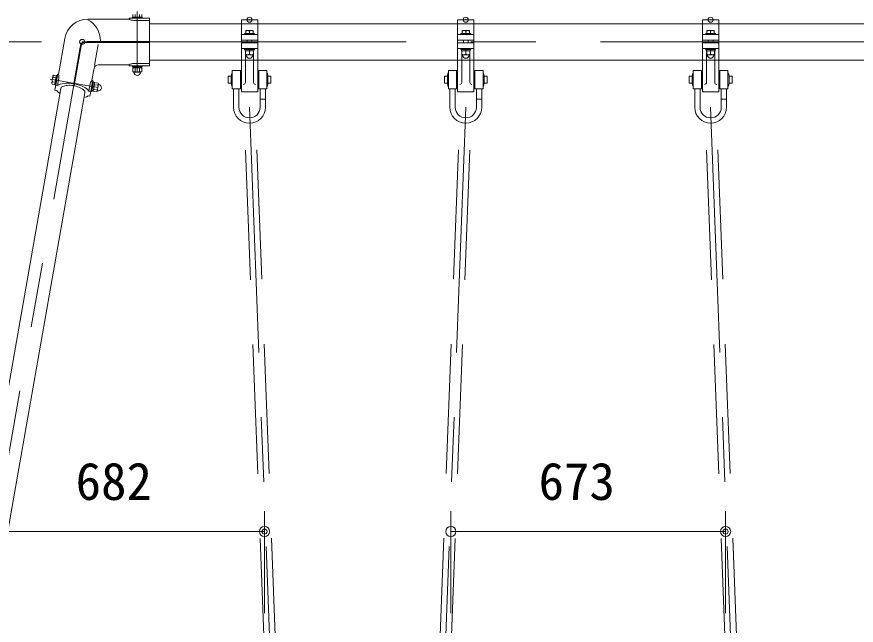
# Model space of a CAD drawing. Units: millimetres, scale not verified. Extents: x 0 to 420, y -14 to 311.
# Drawn here: x 49.28 to 90.42, y 75.62 to 105.44 of the extents above; entities that cross this region are included whole.
import ezdxf
from ezdxf.enums import TextEntityAlignment as Align

# ---------------------------------------------------------------- set-up
doc = ezdxf.new("R2010")
doc.units = ezdxf.units.MM
doc.header["$LTSCALE"] = 0.5
doc.header["$PDMODE"] = 32
doc.header["$PDSIZE"] = 0.25
doc.linetypes.add('USER1', pattern=[19.05, 12.7, -6.35])
doc.linetypes.add('USER3', pattern=[50.8, 31.75, -6.35, 6.35, -6.35])
doc.layers.add('LY_5', color=2, linetype='Continuous', lineweight=18)
doc.layers.add('LY_6', color=7, linetype='Continuous', lineweight=0)
doc.styles.add('ＭＳ ゴシック', font='')
doc.styles.get('ＭＳ ゴシック').set_extended_font_data('MS Gothic')

# ---------------------------------------------------------------- blocks, each defined once
blk = doc.blocks.new('-022-_DOTBLANK')
at = {"color": 7, "linetype": 'Continuous', "lineweight": 0}
blk.add_line((-0.5, 0), (-1, 0), dxfattribs=at)
blk.add_circle((0, 0), 0.5, dxfattribs=at)

msp = doc.modelspace()

# ---------------------------------------------------------------- linework, layer by layer
at = {"layer": 'LY_5', "color": 7, "lineweight": 0}
for p, q in [((54.7883, 105.3269), (52.7693, 105.3269)), ((54.7883, 105.3719), (55.7883, 105.3719)), ((54.7883, 105.3269), (54.7883, 105.3719)), ((55.7883, 104.2269), (55.7883, 105.3719)), ((55.7883, 105.0969), (60.2883, 105.0969)), ((61.0883, 105.0969), (70.8883, 105.0969)), ((71.6883, 105.0969), (82.8883, 105.0969)), ((83.6883, 105.0969), (93.4883, 105.0969)), ((51.322, 102.615), (51.6319, 104.3725)), ((55.7883, 103.0399), (55.7883, 104.1849)), ((55.7883, 103.3149), (60.2883, 103.3149)), ((61.0883, 103.3149), (70.8883, 103.3149)), ((71.6883, 103.3149), (82.8883, 103.3149)), ((83.6883, 103.3149), (93.4883, 103.3149)), ((52.9666, 102.325), (53.0715, 102.9197)), ((54.7883, 103.0849), (53.2684, 103.0849)), ((54.7883, 103.0399), (54.7883, 103.0849)), ((55.7883, 103.0399), (54.7883, 103.0399)), ((51.1873, 102.0817), (51.2826, 102.6219)), ((51.2826, 102.6219), (51.322, 102.615)), ((51.1461, 101.8478), (51.1873, 102.0817)), ((51.1873, 102.0817), (51.2786, 102.0656)), ((51.3372, 102.1016), (51.2786, 102.0656)), ((51.411, 102.1315), (51.3372, 102.1016)), ((51.4984, 102.1547), (51.411, 102.1315)), ((51.5976, 102.1707), (51.4984, 102.1547)), ((51.7065, 102.1791), (51.5976, 102.1707)), ((51.8231, 102.1799), (51.7065, 102.1791)), ((51.9447, 102.1729), (51.8231, 102.1799)), ((52.069, 102.1584), (51.9447, 102.1729)), ((52.2302, 102.1226), (52.1084, 102.1514)), ((52.3469, 102.0875), (52.2302, 102.1226)), ((52.4562, 102.0469), (52.3469, 102.0875)), ((52.5557, 102.0017), (52.4562, 102.0469)), ((52.9107, 101.7778), (53.006, 102.318)), ((52.9666, 102.325), (53.006, 102.318)), ((41.6731, 46.5692), (51.4326, 101.9179)), ((42.8648, 46.3591), (52.6242, 101.7077)), ((51.1461, 101.8478), (51.2374, 101.8317)), ((51.2374, 101.8317), (51.2998, 101.7583)), ((51.2998, 101.7583), (51.3918, 101.6866)), ((52.6434, 101.9528), (52.5557, 102.0017)), ((52.7176, 101.9011), (52.6434, 101.9528)), ((52.7767, 101.8478), (52.7176, 101.9011)), ((52.8194, 101.7939), (52.7767, 101.8478)), ((52.8194, 101.7939), (52.9107, 101.7778)), ((52.8695, 101.5439), (52.9107, 101.7778)), ((52.5834, 101.4765), (52.6944, 101.5124)), ((52.6944, 101.5124), (52.7782, 101.56)), ((52.7782, 101.56), (52.8695, 101.5439))]:
    msp.add_line(p, q, dxfattribs=at)
at = {"layer": 'LY_5'}
for p, q in [((54.7883, 105.3269), (54.7932, 105.3159)), ((54.9483, 105.3719), (54.9483, 105.4219)), ((54.9483, 105.4219), (55.4283, 105.4219)), ((54.9483, 105.3719), (55.4283, 105.3719)), ((54.9689, 105.4219), (54.9689, 105.5592)), ((54.9689, 105.4219), (55.4077, 105.4219)), ((55.0786, 105.4219), (55.0786, 105.5592)), ((55.298, 105.4219), (55.298, 105.5592)), ((55.4077, 105.4219), (55.4077, 105.5592)), ((55.4283, 105.4219), (55.4283, 105.3719)), ((54.7932, 105.3159), (54.8079, 105.305)), ((54.8079, 105.305), (54.8319, 105.2948)), ((54.8319, 105.2948), (54.8647, 105.2853)), ((54.8647, 105.2853), (54.9055, 105.2769)), ((54.9055, 105.2769), (54.9532, 105.2696)), ((54.9532, 105.2696), (55.0067, 105.2638)), ((55.0067, 105.2638), (55.0647, 105.2596)), ((55.0647, 105.2596), (55.1257, 105.257)), ((55.1257, 105.257), (55.1883, 105.2561)), ((55.7883, 105.2561), (55.1883, 105.2561)), ((60.2883, 105.2969), (60.2883, 101.7549)), ((60.2883, 105.2969), (61.0883, 105.2969)), ((61.0883, 105.2969), (61.0883, 101.7549)), ((70.8883, 105.2969), (70.8883, 101.7549)), ((70.8883, 105.2969), (71.6883, 105.2969)), ((71.6883, 105.2969), (71.6883, 101.7549)), ((82.8883, 105.2969), (82.8883, 101.7549)), ((82.8883, 105.2969), (83.6883, 105.2969)), ((83.6883, 105.2969), (83.6883, 101.7549)), ((60.2883, 104.5669), (61.0883, 104.5669)), ((60.4483, 104.5669), (60.4483, 104.6169)), ((60.4483, 104.6169), (60.9283, 104.6169)), ((60.4483, 104.5669), (60.9283, 104.5669)), ((60.5083, 104.7569), (60.5183, 104.7669)), ((60.5083, 104.7569), (60.5083, 104.6169)), ((60.8683, 104.6169), (60.5083, 104.6169)), ((60.8583, 104.7669), (60.5183, 104.7669)), ((60.6883, 104.6169), (60.6883, 104.7442)), ((60.8683, 104.7569), (60.8583, 104.7669)), ((60.8683, 104.7569), (60.8683, 104.6169)), ((60.9283, 104.6169), (60.9283, 104.5669)), ((70.8883, 104.5669), (71.6883, 104.5669)), ((71.0483, 104.5669), (71.0483, 104.6169)), ((71.0483, 104.6169), (71.5283, 104.6169)), ((71.0483, 104.5669), (71.5283, 104.5669)), ((71.1083, 104.7569), (71.1183, 104.7669)), ((71.1083, 104.7569), (71.1083, 104.6169)), ((71.4683, 104.6169), (71.1083, 104.6169)), ((71.4583, 104.7669), (71.1183, 104.7669)), ((71.2883, 104.6169), (71.2883, 104.7442)), ((71.4683, 104.7569), (71.4583, 104.7669)), ((71.4683, 104.7569), (71.4683, 104.6169)), ((71.5283, 104.6169), (71.5283, 104.5669)), ((82.8883, 104.5669), (83.6883, 104.5669)), ((83.0483, 104.5669), (83.0483, 104.6169)), ((83.0483, 104.6169), (83.5283, 104.6169)), ((83.0483, 104.5669), (83.5283, 104.5669)), ((83.1083, 104.7569), (83.1183, 104.7669)), ((83.1083, 104.7569), (83.1083, 104.6169)), ((83.4683, 104.6169), (83.1083, 104.6169)), ((83.4583, 104.7669), (83.1183, 104.7669)), ((83.2883, 104.6169), (83.2883, 104.7442)), ((83.4683, 104.7569), (83.4583, 104.7669)), ((83.4683, 104.7569), (83.4683, 104.6169)), ((83.5283, 104.6169), (83.5283, 104.5669)), ((55.7883, 104.1849), (52.6348, 104.1849)), ((55.7883, 104.2269), (52.7107, 104.2269)), ((60.2883, 104.2869), (61.0883, 104.2869)), ((60.2883, 104.1649), (61.0883, 104.1649)), ((60.5683, 104.2869), (60.5683, 104.1649)), ((60.8083, 104.2869), (60.8083, 104.1649)), ((70.8883, 104.2869), (71.6883, 104.2869)), ((70.8883, 104.1649), (71.6883, 104.1649)), ((71.1683, 104.2869), (71.1683, 104.1649)), ((71.4083, 104.2869), (71.4083, 104.1649)), ((82.8883, 104.2869), (83.6883, 104.2869)), ((82.8883, 104.1649), (83.6883, 104.1649)), ((83.1683, 104.2869), (83.1683, 104.1649)), ((83.4083, 104.2869), (83.4083, 104.1649)), ((52.0532, 102.0684), (52.3857, 103.9542)), ((52.0926, 102.0614), (52.4378, 104.0197)), ((53.0949, 103.0526), (53.2747, 104.0726)), ((60.2883, 103.8849), (61.0883, 103.8849)), ((60.4483, 103.8349), (60.4483, 103.8849)), ((60.4483, 103.8849), (60.9283, 103.8849)), ((60.4483, 103.8349), (60.9283, 103.8349)), ((60.4733, 103.8349), (60.4733, 103.7749)), ((60.4733, 103.8349), (60.9033, 103.8349)), ((60.4733, 103.7749), (60.9033, 103.7749)), ((60.4883, 103.7849), (60.4883, 102.2208)), ((60.4983, 103.7749), (60.8783, 103.7749)), ((60.4983, 103.7749), (60.4983, 103.5807)), ((60.685, 103.7749), (60.6689, 103.8349)), ((60.6883, 103.7749), (60.6883, 103.5977)), ((60.7077, 103.7749), (60.6917, 103.8349)), ((60.8783, 103.7749), (60.8783, 103.5807)), ((60.8883, 103.7849), (60.8883, 102.2208)), ((60.9033, 103.8349), (60.9033, 103.7749)), ((60.9283, 103.8849), (60.9283, 103.8349)), ((70.8883, 103.8849), (71.6883, 103.8849)), ((71.0483, 103.8349), (71.0483, 103.8849)), ((71.0483, 103.8849), (71.5283, 103.8849)), ((71.0483, 103.8349), (71.5283, 103.8349)), ((71.0733, 103.8349), (71.0733, 103.7749)), ((71.0733, 103.8349), (71.5033, 103.8349)), ((71.0733, 103.7749), (71.5033, 103.7749)), ((71.0883, 103.7849), (71.0883, 102.2208)), ((71.0983, 103.7749), (71.4783, 103.7749)), ((71.0983, 103.7749), (71.0983, 103.5807)), ((71.285, 103.7749), (71.2689, 103.8349)), ((71.2883, 103.7749), (71.2883, 103.5977)), ((71.3077, 103.7749), (71.2917, 103.8349)), ((71.4783, 103.7749), (71.4783, 103.5807)), ((71.4883, 103.7849), (71.4883, 102.2208)), ((71.5033, 103.8349), (71.5033, 103.7749)), ((71.5283, 103.8849), (71.5283, 103.8349)), ((82.8883, 103.8849), (83.6883, 103.8849)), ((83.0483, 103.8349), (83.0483, 103.8849)), ((83.0483, 103.8849), (83.5283, 103.8849)), ((83.0483, 103.8349), (83.5283, 103.8349)), ((83.0733, 103.8349), (83.0733, 103.7749)), ((83.0733, 103.8349), (83.5033, 103.8349)), ((83.0733, 103.7749), (83.5033, 103.7749)), ((83.0883, 103.7849), (83.0883, 102.2208)), ((83.0983, 103.7749), (83.4783, 103.7749)), ((83.0983, 103.7749), (83.0983, 103.5807)), ((83.285, 103.7749), (83.2689, 103.8349)), ((83.2883, 103.7749), (83.2883, 103.5977)), ((83.3077, 103.7749), (83.2917, 103.8349)), ((83.4783, 103.7749), (83.4783, 103.5807)), ((83.4883, 103.7849), (83.4883, 102.2208)), ((83.5033, 103.8349), (83.5033, 103.7749)), ((83.5283, 103.8849), (83.5283, 103.8349)), ((60.4983, 103.5807), (60.5083, 103.5749)), ((60.5083, 103.5749), (60.8683, 103.5749)), ((60.5283, 103.5649), (60.5283, 103.5749)), ((60.8483, 103.5649), (60.8483, 103.5749)), ((60.8783, 103.5807), (60.8683, 103.5749)), ((71.0983, 103.5807), (71.1083, 103.5749)), ((71.1083, 103.5749), (71.4683, 103.5749)), ((71.1283, 103.5649), (71.1283, 103.5749)), ((71.4483, 103.5649), (71.4483, 103.5749)), ((71.4783, 103.5807), (71.4683, 103.5749)), ((83.0983, 103.5807), (83.1083, 103.5749)), ((83.1083, 103.5749), (83.4683, 103.5749)), ((83.1283, 103.5649), (83.1283, 103.5749)), ((83.4483, 103.5649), (83.4483, 103.5749)), ((83.4783, 103.5807), (83.4683, 103.5749)), ((54.7883, 103.0849), (54.7911, 103.0933)), ((54.7911, 103.0933), (54.7994, 103.1015)), ((54.7994, 103.1015), (54.813, 103.1094)), ((54.813, 103.1094), (54.8319, 103.1171)), ((54.8319, 103.1171), (54.8557, 103.1243)), ((54.8557, 103.1243), (54.8842, 103.1309)), ((54.8842, 103.1309), (54.9168, 103.1369)), ((54.9168, 103.1369), (54.9532, 103.1422)), ((54.9483, 102.9899), (54.9483, 103.0399)), ((54.9483, 103.0399), (55.4283, 103.0399)), ((54.9483, 102.9899), (55.4283, 102.9899)), ((54.9532, 103.1422), (54.9929, 103.1467)), ((54.9689, 102.9299), (54.9689, 102.7527)), ((54.9689, 102.9299), (55.4077, 102.9299)), ((54.9733, 102.9899), (54.9733, 102.9299)), ((54.9733, 102.9899), (55.4033, 102.9899)), ((54.9733, 102.9299), (55.4033, 102.9299)), ((54.9929, 103.1467), (55.0352, 103.1504)), ((55.0352, 103.1504), (55.0797, 103.1531)), ((55.0786, 102.9299), (55.0786, 102.7527)), ((55.0797, 103.1531), (55.1257, 103.1549)), ((55.1257, 103.1549), (55.1569, 103.1555)), ((55.1569, 103.1555), (55.1883, 103.1558)), ((55.185, 102.9299), (55.1689, 102.9899)), ((55.7883, 103.1558), (55.1883, 103.1558)), ((55.2077, 102.9299), (55.1917, 102.9899)), ((55.298, 102.9299), (55.298, 102.7527)), ((55.4033, 102.9899), (55.4033, 102.9299)), ((55.4077, 102.9299), (55.4077, 102.7527)), ((55.4283, 103.0399), (55.4283, 102.9899)), ((50.9924, 102.1857), (51.0549, 102.5402)), ((51.0842, 102.5751), (51.0549, 102.5402)), ((51.2003, 102.4432), (51.0651, 102.467)), ((51.2193, 102.5512), (51.0842, 102.5751)), ((51.1396, 102.0988), (51.2229, 102.5715)), ((51.1432, 102.1191), (51.2193, 102.5512)), ((51.1888, 102.0901), (51.2722, 102.5628)), ((51.2229, 102.5715), (51.2722, 102.5628)), ((54.9689, 102.7527), (55.0083, 102.7299)), ((55.0083, 102.7299), (55.3683, 102.7299)), ((55.0283, 102.7199), (55.0283, 102.7299)), ((55.3483, 102.7199), (55.3483, 102.7299)), ((55.4077, 102.7527), (55.3683, 102.7299)), ((59.6383, 102.5249), (59.6383, 102.1849)), ((59.7831, 102.5249), (59.6383, 102.5249)), ((59.7832, 102.5245), (59.8138, 102.672)), ((59.7832, 102.5245), (59.7832, 102.1853)), ((59.8138, 102.672), (59.8383, 102.6669)), ((59.8383, 102.8049), (59.8383, 101.9049)), ((59.8383, 102.8049), (60.2383, 102.8049)), ((59.8383, 102.6669), (59.8383, 102.043)), ((60.2383, 102.8049), (60.2383, 101.9049)), ((60.2883, 102.5249), (60.2383, 102.5249)), ((61.1383, 102.5249), (61.0881, 102.5249)), ((61.1383, 102.8049), (61.1383, 101.9049)), ((61.5383, 102.8049), (61.1383, 102.8049)), ((61.5383, 102.8049), (61.5383, 101.9049)), ((61.5628, 102.672), (61.5383, 102.6669)), ((61.5383, 102.6669), (61.5383, 102.043)), ((61.5935, 102.5245), (61.5628, 102.672)), ((61.7383, 102.5249), (61.5934, 102.5249)), ((61.5935, 102.5245), (61.5935, 102.1853)), ((61.7383, 102.1849), (61.7383, 102.5249)), ((70.2383, 102.5249), (70.2383, 102.1849)), ((70.3831, 102.5249), (70.2383, 102.5249)), ((70.3832, 102.5245), (70.4138, 102.672)), ((70.3832, 102.5245), (70.3832, 102.1853)), ((70.4138, 102.672), (70.4383, 102.6669)), ((70.4383, 102.8049), (70.4383, 101.9049)), ((70.4383, 102.8049), (70.8383, 102.8049)), ((70.4383, 102.6669), (70.4383, 102.043)), ((70.8383, 102.8049), (70.8383, 101.9049)), ((70.8883, 102.5249), (70.8383, 102.5249)), ((71.7383, 102.5249), (71.6881, 102.5249)), ((71.7383, 102.8049), (71.7383, 101.9049)), ((72.1383, 102.8049), (71.7383, 102.8049)), ((72.1383, 102.8049), (72.1383, 101.9049)), ((72.1628, 102.672), (72.1383, 102.6669)), ((72.1383, 102.6669), (72.1383, 102.043)), ((72.1935, 102.5245), (72.1628, 102.672)), ((72.3383, 102.5249), (72.1934, 102.5249)), ((72.1935, 102.5245), (72.1935, 102.1853)), ((72.3383, 102.1849), (72.3383, 102.5249)), ((82.2383, 102.5249), (82.2383, 102.1849)), ((82.3831, 102.5249), (82.2383, 102.5249)), ((82.3832, 102.5245), (82.4138, 102.672)), ((82.3832, 102.5245), (82.3832, 102.1853)), ((82.4138, 102.672), (82.4383, 102.6669)), ((82.4383, 102.8049), (82.4383, 101.9049)), ((82.4383, 102.8049), (82.8383, 102.8049)), ((82.4383, 102.6669), (82.4383, 102.043)), ((82.8383, 102.8049), (82.8383, 101.9049)), ((82.8883, 102.5249), (82.8383, 102.5249)), ((83.7383, 102.5249), (83.6881, 102.5249)), ((83.7383, 102.8049), (83.7383, 101.9049)), ((84.1383, 102.8049), (83.7383, 102.8049)), ((84.1383, 102.8049), (84.1383, 101.9049)), ((84.1628, 102.672), (84.1383, 102.6669)), ((84.1383, 102.6669), (84.1383, 102.043)), ((84.1935, 102.5245), (84.1628, 102.672)), ((84.3383, 102.5249), (84.1934, 102.5249)), ((84.1935, 102.5245), (84.1935, 102.1853)), ((84.3383, 102.1849), (84.3383, 102.5249)), ((51.008, 102.1429), (50.9924, 102.1857)), ((51.1432, 102.1191), (51.008, 102.1429)), ((51.1622, 102.2271), (51.027, 102.251)), ((51.1888, 102.0901), (51.1396, 102.0988)), ((51.2786, 102.0656), (51.3424, 102.4273)), ((51.5812, 102.0452), (51.5352, 102.0269)), ((51.6342, 102.0601), (51.5812, 102.0452)), ((51.6936, 102.0714), (51.6342, 102.0601)), ((51.7585, 102.0787), (51.6936, 102.0714)), ((51.8279, 102.0821), (51.7585, 102.0787)), ((51.9009, 102.0815), (51.8279, 102.0821)), ((51.9763, 102.0769), (51.9009, 102.0815)), ((52.0532, 102.0684), (51.9763, 102.0769)), ((52.1841, 102.0387), (52.0926, 102.0614)), ((52.2713, 102.0112), (52.1841, 102.0387)), ((52.8194, 101.7939), (52.8832, 102.1556)), ((52.9122, 101.7862), (52.9956, 102.259)), ((52.9615, 101.7776), (53.0448, 102.2503)), ((52.9658, 101.8022), (53.0405, 102.2257)), ((52.9956, 102.259), (53.0448, 102.2503)), ((53.0241, 101.7874), (53.1003, 102.2196)), ((53.0249, 101.7918), (53.0996, 102.2152)), ((53.0405, 102.2257), (53.0996, 102.2152)), ((53.0813, 102.1115), (53.2558, 102.0808)), ((53.1003, 102.2196), (53.2749, 102.1888)), ((53.2279, 101.7915), (53.2905, 102.146)), ((53.2749, 102.1888), (53.2905, 102.146)), ((53.2968, 102.1246), (53.287, 102.1263)), ((59.6383, 102.1849), (59.7831, 102.1849)), ((59.7832, 102.1853), (59.8138, 102.0379)), ((59.8138, 102.0379), (59.8383, 102.043)), ((60.2383, 102.1849), (60.2883, 102.1849)), ((61.0881, 102.1849), (61.1383, 102.1849)), ((61.5628, 102.0379), (61.5383, 102.043)), ((61.5935, 102.1853), (61.5628, 102.0379)), ((61.5934, 102.1849), (61.7383, 102.1849)), ((70.2383, 102.1849), (70.3831, 102.1849)), ((70.3832, 102.1853), (70.4138, 102.0379)), ((70.4138, 102.0379), (70.4383, 102.043)), ((70.8383, 102.1849), (70.8883, 102.1849)), ((71.6881, 102.1849), (71.7383, 102.1849)), ((72.1628, 102.0379), (72.1383, 102.043)), ((72.1935, 102.1853), (72.1628, 102.0379)), ((72.1934, 102.1849), (72.3383, 102.1849)), ((82.2383, 102.1849), (82.3831, 102.1849)), ((82.3832, 102.1853), (82.4138, 102.0379)), ((82.4138, 102.0379), (82.4383, 102.043)), ((82.8383, 102.1849), (82.8883, 102.1849)), ((83.6881, 102.1849), (83.7383, 102.1849)), ((84.1628, 102.0379), (84.1383, 102.043)), ((84.1935, 102.1853), (84.1628, 102.0379)), ((84.1934, 102.1849), (84.3383, 102.1849)), ((51.4333, 101.9212), (51.4326, 101.9179)), ((51.434, 101.9246), (51.4333, 101.9212)), ((51.4461, 101.9538), (51.434, 101.9246)), ((51.4672, 101.9808), (51.4461, 101.9538)), ((51.497, 102.0053), (51.4672, 101.9808)), ((51.5352, 102.0269), (51.497, 102.0053)), ((52.3522, 101.9796), (52.2713, 102.0112)), ((52.4253, 101.9446), (52.3522, 101.9796)), ((52.4888, 101.9069), (52.4253, 101.9446)), ((52.5414, 101.8673), (52.4888, 101.9069)), ((52.582, 101.8267), (52.5414, 101.8673)), ((52.6097, 101.786), (52.582, 101.8267)), ((52.6239, 101.7461), (52.6097, 101.786)), ((52.6242, 101.7077), (52.6239, 101.7461)), ((52.9615, 101.7776), (52.9122, 101.7862)), ((52.9658, 101.8022), (53.0249, 101.7918)), ((53.0617, 102.0002), (52.9998, 101.9948)), ((53.0656, 102.0226), (53.0037, 102.0172)), ((53.0241, 101.7874), (53.1987, 101.7567)), ((53.0432, 101.8955), (53.2177, 101.8647)), ((53.1987, 101.7567), (53.2279, 101.7915)), ((53.2413, 101.8095), (53.2314, 101.8112)), ((59.8383, 101.9049), (60.2383, 101.9049)), ((59.9083, 101.9049), (59.9083, 101.0049)), ((60.1683, 101.9049), (60.1683, 101.0049)), ((60.2883, 101.7549), (61.0883, 101.7549)), ((61.5383, 101.9049), (61.1383, 101.9049)), ((61.2083, 101.9049), (61.2083, 101.3249)), ((61.4683, 101.9049), (61.4683, 101.3249)), ((70.4383, 101.9049), (70.8383, 101.9049)), ((70.5083, 101.9049), (70.5083, 101.0049)), ((70.7683, 101.9049), (70.7683, 101.0049)), ((70.8883, 101.7549), (71.6883, 101.7549)), ((72.1383, 101.9049), (71.7383, 101.9049)), ((71.8083, 101.9049), (71.8083, 101.3249)), ((72.0683, 101.9049), (72.0683, 101.3249)), ((82.4383, 101.9049), (82.8383, 101.9049)), ((82.5083, 101.9049), (82.5083, 101.0049)), ((82.7683, 101.9049), (82.7683, 101.0049)), ((82.8883, 101.7549), (83.6883, 101.7549)), ((84.1383, 101.9049), (83.7383, 101.9049)), ((83.8083, 101.9049), (83.8083, 101.3249)), ((84.0683, 101.9049), (84.0683, 101.3249)), ((61.2083, 101.4049), (61.4683, 101.4049)), ((61.2083, 101.0049), (61.2083, 101.3249)), ((61.4683, 101.0049), (61.4683, 101.3249)), ((71.8083, 101.4049), (72.0683, 101.4049)), ((71.8083, 101.0049), (71.8083, 101.3249)), ((72.0683, 101.0049), (72.0683, 101.3249)), ((83.8083, 101.4049), (84.0683, 101.4049)), ((83.8083, 101.0049), (83.8083, 101.3249)), ((84.0683, 101.0049), (84.0683, 101.3249))]:
    msp.add_line(p, q, dxfattribs=at)
at = {"layer": 'LY_5', "color": 7, "linetype": 'USER3', "lineweight": 0}
for p, q in [((55.1883, 102.7059), (55.1883, 105.7059)), ((42.2689, 46.4641), (52.444, 104.1697)), ((52.4883, 104.2059), (102.0883, 104.2059)), ((50.9104, 102.3829), (53.274, 101.9662)), ((62.1034, 63.6069), (60.6883, 101.0049)), ((69.8732, 63.6069), (71.2883, 101.0049)), ((84.7034, 63.6069), (83.2883, 101.0049))]:
    msp.add_line(p, q, dxfattribs=at)
at = {"layer": 'LY_5', "color": 7, "linetype": 'USER1', "lineweight": 0}
for p, q in [((60.2883, 105.0969), (61.0883, 105.0969)), ((70.8883, 105.0969), (71.6883, 105.0969)), ((82.8883, 105.0969), (83.6883, 105.0969)), ((60.2883, 103.3149), (61.0883, 103.3149)), ((70.8883, 103.3149), (71.6883, 103.3149)), ((82.8883, 103.3149), (83.6883, 103.3149)), ((61.8085, 63.9953), (60.4085, 100.9943)), ((62.3681, 64.0165), (60.9681, 101.0155)), ((69.6085, 64.0165), (71.0085, 101.0155)), ((70.1681, 63.9953), (71.5681, 100.9943)), ((84.4085, 63.9953), (83.0085, 100.9943)), ((84.9681, 64.0165), (83.5681, 101.0155))]:
    msp.add_line(p, q, dxfattribs=at)
at = {"layer": 'LY_5', "color": 7, "lineweight": 0}
for centre, radius in [((52.7693, 104.1719), 1.155), ((53.2684, 102.8849), 0.2)]:
    msp.add_arc(centre, radius, 90, 170, dxfattribs=at)
at = {"layer": 'LY_5'}
for centre, radius, start, end in [((52.2277, 104.2674), 1.155, 359.97487, 61.96716), ((60.5983, 104.5147), 0.2465, 68.58229, 111.41755), ((60.7783, 104.5147), 0.2465, 68.58243, 111.41757), ((71.1983, 104.5147), 0.2465, 68.58229, 111.41755), ((71.3783, 104.5147), 0.2465, 68.58243, 111.41757), ((83.1983, 104.5147), 0.2465, 68.58229, 111.41755), ((83.3783, 104.5147), 0.2465, 68.58243, 111.41757), ((52.7107, 103.8969), 0.33, 90, 170), ((52.6348, 103.9849), 0.2, 90, 170), ((60.3883, 103.7849), 0.1, 0, 90), ((60.9883, 103.7849), 0.1, 90, 180), ((70.9883, 103.7849), 0.1, 0, 90), ((71.5883, 103.7849), 0.1, 90, 180), ((82.9883, 103.7849), 0.1, 0, 90), ((83.5883, 103.7849), 0.1, 90, 180), ((60.5933, 103.8551), 0.2744, 249.74445, 290.25555), ((60.6883, 103.5649), 0.16, 180, 0), ((60.7833, 103.8551), 0.2744, 249.74445, 290.25555), ((71.1933, 103.8551), 0.2744, 249.74445, 290.25555), ((71.2883, 103.5649), 0.16, 180, 0), ((71.3833, 103.8551), 0.2744, 249.74445, 290.25555), ((83.1933, 103.8551), 0.2744, 249.74445, 290.25555), ((83.2883, 103.5649), 0.16, 180, 0), ((83.3833, 103.8551), 0.2744, 249.74445, 290.25555), ((51.2954, 102.315), 0.2759, 146.57346, 193.42654), ((51.1682, 102.5046), 0.1097, 140.00001, 199.99999), ((50.9862, 102.4835), 0.3606, 351.04288, 21.38987), ((55.0238, 102.8477), 0.1097, 240.00001, 299.99999), ((55.1883, 102.7199), 0.16, 180, 0), ((55.1883, 103.0058), 0.2759, 246.57346, 293.42654), ((55.3529, 102.8477), 0.1097, 240.00001, 299.99999), ((51.1111, 102.1805), 0.1097, 140.00001, 199.99999), ((53.2371, 102.0866), 0.3606, 138.61013, 168.95712), ((52.9875, 102.0167), 0.2759, 326.57346, 13.42654), ((53.269, 101.967), 0.16, 260, 80), ((53.1718, 102.1513), 0.1097, 320.00001, 19.99999), ((60.3883, 102.2208), 0.1, 270, 0), ((60.9883, 102.2208), 0.1, 180, 270), ((70.9883, 102.2208), 0.1, 270, 0), ((71.5883, 102.2208), 0.1, 180, 270), ((82.9883, 102.2208), 0.1, 270, 0), ((83.5883, 102.2208), 0.1, 180, 270), ((53.1147, 101.8272), 0.1097, 320.00001, 19.99999), ((60.6883, 101.0049), 0.78, 180, 0), ((60.6883, 101.0049), 0.52, 180, 0), ((71.2883, 101.0049), 0.78, 180, 0), ((71.2883, 101.0049), 0.52, 180, 0), ((83.2883, 101.0049), 0.78, 180, 0), ((83.2883, 101.0049), 0.52, 180, 0)]:
    msp.add_arc(centre, radius, start, end, dxfattribs=at)
at = {"layer": 'LY_6'}
for p, q in [((50.4883, 104.2059), (26.7883, 104.2059)), ((61.4222, 76.2059), (61.4222, 81.2059)), ((70.5545, 76.2059), (70.5545, 81.2059)), ((84.0222, 76.2059), (84.0222, 81.2059)), ((47.7749, 80.2059), (61.4222, 80.2059)), ((70.5545, 80.2059), (84.0222, 80.2059))]:
    msp.add_line(p, q, dxfattribs=at)
for p in [(60.6883, 105.2969), (60.6883, 105.2969), (71.2883, 105.2969), (71.2883, 105.2969), (83.2883, 105.2969), (83.2883, 105.2969), (52.4883, 104.2059), (52.4883, 104.2059), (52.4883, 104.2059), (61.4222, 80.2059), (84.0222, 80.2059)]:
    msp.add_point(p, dxfattribs=at)

# ---------------------------------------------------------------- block references
at = {"layer": 'LY_6', "xscale": 0.5, "yscale": 0.5}
for p in [(61.4222, 80.2059), (84.0222, 80.2059)]:
    msp.add_blockref('-022-_DOTBLANK', p, dxfattribs=at)
at = {"layer": 'LY_6', "xscale": 0.5, "yscale": 0.5, "rotation": 180}
msp.add_blockref('-022-_DOTBLANK', (70.5545, 80.2059), dxfattribs=at)

# ---------------------------------------------------------------- texts
at = {"layer": 'LY_6', "style": 'ＭＳ ゴシック'}
for s, p in [('682', (52.1647, 81.2059)), ('673', (74.8545, 81.2059))]:
    msp.add_text(s, height=1.833, dxfattribs=at).set_placement(p, align=Align.BOTTOM_LEFT)

doc.saveas('drawing.dxf')
